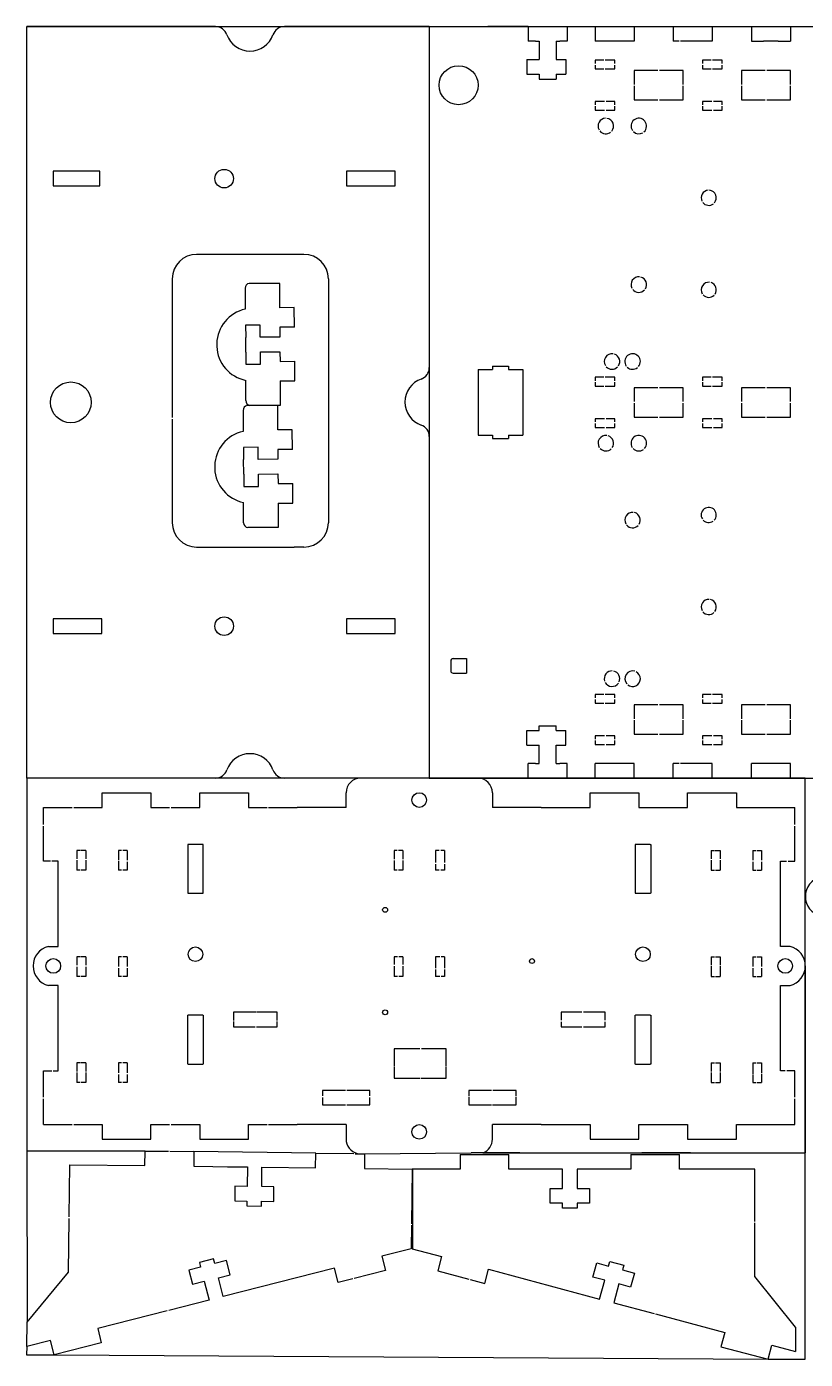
# Model space of a CAD drawing. Header units: centimetres. Extents: x 2205.7 to 2236.7, y 1451.5 to 1478.8.
# Drawn here: x 2205.66 to 2221.62, y 1451.47 to 1478.79 of the extents above; entities that cross this region are included whole.
import ezdxf

# ---------------------------------------------------------------- set-up
doc = ezdxf.new("R2010")
doc.units = ezdxf.units.CM

msp = doc.modelspace()

# ---------------------------------------------------------------- linework, layer by layer
for p, q in [((2209.534, 1478.786), (2205.666, 1478.786)), ((2205.666, 1477.771), (2205.666, 1478.786)), ((2213.916, 1478.786), (2210.948, 1478.786)), ((2215.942, 1478.786), (2215.116, 1478.786)), ((2215.942, 1478.786), (2215.942, 1478.486)), ((2216.742, 1478.786), (2216.742, 1478.486)), ((2216.092, 1478.486), (2216.167, 1478.486)), ((2216.516, 1478.486), (2216.592, 1478.486)), ((2221.066, 1478.486), (2220.766, 1478.486)), ((2210.851, 1473.524), (2210.226, 1473.524)), ((2210.851, 1473.024), (2210.851, 1473.524)), ((2210.14, 1473.425), (2210.14, 1472.993)), ((2213.916, 1472.968), (2213.916, 1471.798)), ((2210.153, 1471.123), (2210.153, 1471.537)), ((2210.863, 1471.524), (2210.863, 1471.024)), ((2210.099, 1470.921), (2210.099, 1470.489)), ((2210.809, 1471.02), (2210.185, 1471.02)), ((2210.863, 1471.024), (2210.239, 1471.024)), ((2210.809, 1470.52), (2210.809, 1471.02)), ((2205.666, 1464.795), (2205.666, 1470.753)), ((2210.111, 1468.618), (2210.111, 1469.033)), ((2210.821, 1469.02), (2210.821, 1468.52)), ((2210.821, 1468.52), (2210.197, 1468.52)), ((2215.942, 1463.386), (2215.942, 1463.686)), ((2216.092, 1463.686), (2216.167, 1463.686)), ((2216.516, 1463.686), (2216.592, 1463.686)), ((2216.742, 1463.386), (2216.742, 1463.686)), ((2221.316, 1463.686), (2220.516, 1463.686)), ((2209.534, 1463.386), (2205.666, 1463.386)), ((2212.51, 1463.386), (2205.666, 1463.386)), ((2205.666, 1463.386), (2205.666, 1455.743)), ((2213.916, 1463.386), (2210.948, 1463.386)), ((2213.916, 1463.386), (2223.516, 1463.386)), ((2221.622, 1463.386), (2214.91, 1463.386)), ((2221.622, 1460.96), (2221.622, 1463.386)), ((2221.622, 1463.386), (2222.135, 1463.386)), ((2221.622, 1459.536), (2221.622, 1463.386)), ((2212.21, 1462.786), (2211.21, 1462.786)), ((2216.21, 1462.786), (2215.21, 1462.786)), ((2221.622, 1452.586), (2221.622, 1460.96)), ((2206.11, 1459.936), (2206.31, 1459.936)), ((2221.622, 1459.536), (2221.622, 1455.708)), ((2212.21, 1456.286), (2211.21, 1456.286)), ((2216.21, 1456.286), (2215.21, 1456.286)), ((2208.091, 1455.743), (2205.666, 1455.743)), ((2205.666, 1455.743), (2205.673, 1452.235)), ((2211.59, 1455.699), (2209.091, 1455.731)), ((2212.59, 1455.686), (2214.772, 1455.708)), ((2214.546, 1455.673), (2215.546, 1455.673)), ((2215.772, 1455.708), (2214.772, 1455.708)), ((2215.023, 1455.708), (2221.622, 1455.708)), ((2218.046, 1455.673), (2219.046, 1455.673)), ((2219.272, 1455.708), (2218.272, 1455.708)), ((2221.622, 1451.474), (2221.622, 1455.708)), ((2209.477, 1455.426), (2209.777, 1455.422)), ((2209.777, 1455.422), (2210.187, 1455.417)), ((2210.487, 1455.413), (2211.587, 1455.399)), ((2213.576, 1453.736), (2213.576, 1455.371)), ((2216.646, 1455.373), (2215.546, 1455.373)), ((2217.356, 1455.373), (2216.946, 1455.373)), ((2217.656, 1455.373), (2217.356, 1455.373)), ((2205.666, 1451.735), (2205.664, 1451.568)), ((2205.664, 1451.568), (2206.225, 1451.568)), ((2206.225, 1451.568), (2220.858, 1451.474)), ((2220.858, 1451.474), (2221.428, 1451.474)), ((2221.428, 1451.474), (2221.622, 1451.474))]:
    msp.add_line(p, q)
at = {"color": 7, "linetype": 'Continuous', "lineweight": 25}
for p, q in [((2213.916, 1478.786), (2213.916, 1463.386)), ((2213.916, 1478.786), (2213.916, 1478.786)), ((2213.916, 1478.786), (2215.116, 1478.786)), ((2216.742, 1478.786), (2217.316, 1478.786)), ((2217.316, 1478.786), (2217.316, 1478.486)), ((2218.116, 1478.786), (2218.116, 1478.486)), ((2218.116, 1478.786), (2218.916, 1478.786)), ((2218.916, 1478.786), (2218.916, 1478.486)), ((2219.716, 1478.786), (2219.716, 1478.486)), ((2219.716, 1478.786), (2220.516, 1478.786)), ((2220.516, 1478.786), (2220.516, 1478.486)), ((2221.316, 1478.786), (2221.316, 1478.486)), ((2221.316, 1478.786), (2222.116, 1478.786)), ((2216.092, 1478.486), (2215.942, 1478.486)), ((2216.167, 1478.486), (2216.167, 1478.111)), ((2216.516, 1478.486), (2216.516, 1478.111)), ((2216.742, 1478.486), (2216.592, 1478.486)), ((2218.116, 1478.486), (2217.316, 1478.486)), ((2219.034, 1478.486), (2218.916, 1478.486)), ((2219.716, 1478.486), (2219.064, 1478.486)), ((2220.516, 1478.486), (2220.766, 1478.486)), ((2221.066, 1478.486), (2221.316, 1478.486)), ((2205.666, 1470.753), (2205.666, 1477.771)), ((2205.666, 1463.386), (2205.666, 1464.795)), ((2216.167, 1463.686), (2216.167, 1464.061)), ((2216.516, 1463.686), (2216.516, 1464.061)), ((2216.092, 1463.686), (2215.942, 1463.686)), ((2216.742, 1463.686), (2216.592, 1463.686)), ((2218.116, 1463.686), (2217.316, 1463.686)), ((2217.316, 1463.386), (2217.316, 1463.686)), ((2218.116, 1463.386), (2218.116, 1463.686)), ((2219.034, 1463.686), (2218.916, 1463.686)), ((2218.916, 1463.386), (2218.916, 1463.686)), ((2219.716, 1463.686), (2219.064, 1463.686)), ((2219.716, 1463.386), (2219.716, 1463.686)), ((2220.516, 1463.386), (2220.516, 1463.686)), ((2221.316, 1463.386), (2221.316, 1463.686)), ((2214.91, 1463.386), (2212.51, 1463.386)), ((2207.21, 1462.786), (2207.21, 1463.086)), ((2207.21, 1463.086), (2208.21, 1463.086)), ((2208.21, 1463.086), (2208.21, 1462.786)), ((2209.21, 1462.786), (2209.21, 1463.086)), ((2209.21, 1463.086), (2210.21, 1463.086)), ((2210.21, 1463.086), (2210.21, 1462.786)), ((2212.21, 1462.786), (2212.21, 1463.086)), ((2215.21, 1463.086), (2215.21, 1462.786)), ((2217.21, 1462.786), (2217.21, 1463.086)), ((2217.21, 1463.086), (2218.21, 1463.086)), ((2218.21, 1463.086), (2218.21, 1462.786)), ((2219.21, 1462.786), (2219.21, 1463.086)), ((2219.21, 1463.086), (2220.21, 1463.086)), ((2220.21, 1463.086), (2220.21, 1462.786)), ((2206.01, 1462.432), (2206.01, 1462.786)), ((2206.01, 1462.786), (2206.598, 1462.786)), ((2206.628, 1462.786), (2207.21, 1462.786)), ((2208.21, 1462.786), (2208.593, 1462.786)), ((2208.623, 1462.786), (2209.21, 1462.786)), ((2210.21, 1462.786), (2210.593, 1462.786)), ((2210.623, 1462.786), (2211.21, 1462.786)), ((2216.21, 1462.786), (2217.21, 1462.786)), ((2218.21, 1462.786), (2219.21, 1462.786)), ((2220.21, 1462.786), (2221.41, 1462.786)), ((2221.41, 1462.432), (2221.41, 1462.786)), ((2206.01, 1461.686), (2206.01, 1462.402)), ((2221.41, 1461.686), (2221.41, 1462.402)), ((2206.152, 1461.686), (2206.01, 1461.686)), ((2206.31, 1461.686), (2206.182, 1461.686)), ((2206.31, 1460.586), (2206.31, 1461.686)), ((2221.11, 1460.586), (2221.11, 1461.686)), ((2221.11, 1461.686), (2221.238, 1461.686)), ((2221.268, 1461.686), (2221.41, 1461.686)), ((2206.31, 1459.936), (2206.31, 1460.736)), ((2221.11, 1459.936), (2221.11, 1460.736)), ((2221.31, 1459.936), (2221.11, 1459.936)), ((2206.31, 1459.136), (2206.11, 1459.136)), ((2206.31, 1458.336), (2206.31, 1459.136)), ((2221.11, 1459.136), (2221.31, 1459.136)), ((2221.11, 1458.336), (2221.11, 1459.136)), ((2206.31, 1457.386), (2206.31, 1458.486)), ((2221.11, 1457.386), (2221.11, 1458.486)), ((2206.01, 1456.844), (2206.01, 1457.386)), ((2206.01, 1457.386), (2206.177, 1457.386)), ((2206.207, 1457.386), (2206.31, 1457.386)), ((2221.212, 1457.386), (2221.11, 1457.386)), ((2221.41, 1457.386), (2221.242, 1457.386)), ((2221.41, 1456.844), (2221.41, 1457.386)), ((2206.01, 1456.286), (2206.01, 1456.815)), ((2221.41, 1456.286), (2221.41, 1456.815)), ((2206.01, 1456.286), (2206.598, 1456.286)), ((2206.628, 1456.286), (2207.21, 1456.286)), ((2207.21, 1456.286), (2207.21, 1455.986)), ((2208.21, 1455.986), (2208.21, 1456.286)), ((2208.21, 1456.286), (2208.593, 1456.286)), ((2208.623, 1456.286), (2209.21, 1456.286)), ((2209.21, 1456.286), (2209.21, 1455.986)), ((2210.21, 1455.986), (2210.21, 1456.286)), ((2210.21, 1456.286), (2210.593, 1456.286)), ((2210.623, 1456.286), (2211.21, 1456.286)), ((2212.21, 1456.286), (2212.21, 1455.986)), ((2215.21, 1455.986), (2215.21, 1456.286)), ((2216.21, 1456.286), (2217.21, 1456.286)), ((2217.21, 1456.286), (2217.21, 1455.986)), ((2218.21, 1456.286), (2219.21, 1456.286)), ((2218.21, 1455.986), (2218.21, 1456.286)), ((2219.21, 1456.286), (2219.21, 1455.986)), ((2220.21, 1455.986), (2220.21, 1456.286)), ((2220.21, 1456.286), (2221.41, 1456.286)), ((2207.21, 1455.986), (2208.21, 1455.986)), ((2208.087, 1455.444), (2208.091, 1455.743)), ((2208.091, 1455.743), (2208.571, 1455.737)), ((2209.21, 1455.986), (2210.21, 1455.986)), ((2217.21, 1455.986), (2218.21, 1455.986)), ((2219.21, 1455.986), (2220.21, 1455.986)), ((2208.598, 1455.737), (2209.091, 1455.731)), ((2209.091, 1455.731), (2209.087, 1455.431)), ((2211.587, 1455.399), (2211.59, 1455.699)), ((2211.59, 1455.699), (2212.368, 1455.689)), ((2212.395, 1455.688), (2212.59, 1455.686)), ((2212.59, 1455.686), (2212.587, 1455.386)), ((2214.546, 1455.673), (2214.546, 1455.373)), ((2215.546, 1455.373), (2215.546, 1455.673)), ((2218.046, 1455.673), (2218.046, 1455.373)), ((2219.046, 1455.373), (2219.046, 1455.673)), ((2206.533, 1454.392), (2206.547, 1455.463)), ((2206.547, 1455.463), (2208.087, 1455.444)), ((2209.087, 1455.431), (2209.477, 1455.426)), ((2210.187, 1455.417), (2210.182, 1455.017)), ((2210.482, 1455.013), (2210.487, 1455.413)), ((2212.587, 1455.386), (2213.566, 1455.373)), ((2213.566, 1455.373), (2213.552, 1454.254)), ((2213.566, 1455.373), (2213.552, 1454.254)), ((2214.546, 1455.373), (2213.566, 1455.373)), ((2216.646, 1454.973), (2216.646, 1455.373)), ((2216.946, 1455.373), (2216.946, 1454.973)), ((2218.046, 1455.373), (2217.656, 1455.373)), ((2220.586, 1455.373), (2219.046, 1455.373)), ((2220.586, 1454.302), (2220.586, 1455.373)), ((2209.932, 1455.02), (2209.928, 1454.72)), ((2210.182, 1455.017), (2209.932, 1455.02)), ((2210.732, 1455.01), (2210.482, 1455.013)), ((2210.728, 1454.71), (2210.732, 1455.01)), ((2216.396, 1454.973), (2216.646, 1454.973)), ((2216.396, 1454.673), (2216.396, 1454.973)), ((2216.946, 1454.973), (2217.196, 1454.973)), ((2217.196, 1454.973), (2217.196, 1454.673)), ((2209.928, 1454.72), (2210.178, 1454.717)), ((2210.178, 1454.717), (2210.176, 1454.617)), ((2210.476, 1454.613), (2210.478, 1454.713)), ((2210.478, 1454.713), (2210.728, 1454.71)), ((2216.646, 1454.673), (2216.396, 1454.673)), ((2216.646, 1454.573), (2216.646, 1454.673)), ((2216.946, 1454.673), (2216.946, 1454.573)), ((2217.196, 1454.673), (2216.946, 1454.673)), ((2210.176, 1454.617), (2210.476, 1454.613)), ((2216.946, 1454.573), (2216.646, 1454.573)), ((2206.519, 1453.263), (2206.533, 1454.363)), ((2213.552, 1454.226), (2213.545, 1453.738)), ((2213.552, 1454.226), (2213.545, 1453.738)), ((2220.586, 1453.173), (2220.586, 1454.273)), ((2213.545, 1453.738), (2212.944, 1453.585)), ((2212.944, 1453.585), (2213.018, 1453.295)), ((2213.566, 1453.738), (2214.166, 1453.578)), ((2214.166, 1453.578), (2214.088, 1453.288)), ((2209.23, 1453.363), (2208.987, 1453.302)), ((2208.987, 1453.302), (2209.061, 1453.011)), ((2209.496, 1453.534), (2209.205, 1453.46)), ((2209.205, 1453.46), (2209.23, 1453.363)), ((2209.52, 1453.437), (2209.496, 1453.534)), ((2209.763, 1453.499), (2209.52, 1453.437)), ((2211.975, 1453.339), (2209.693, 1452.759)), ((2209.837, 1453.208), (2209.763, 1453.499)), ((2212.049, 1453.048), (2211.975, 1453.339)), ((2213.018, 1453.295), (2212.377, 1453.132)), ((2214.088, 1453.288), (2214.727, 1453.117)), ((2215.054, 1453.029), (2215.132, 1453.319)), ((2215.132, 1453.319), (2217.406, 1452.709)), ((2217.268, 1453.16), (2217.346, 1453.45)), ((2217.346, 1453.45), (2217.587, 1453.385)), ((2217.587, 1453.385), (2217.613, 1453.482)), ((2217.613, 1453.482), (2217.903, 1453.404)), ((2217.903, 1453.404), (2217.877, 1453.308)), ((2217.877, 1453.308), (2218.119, 1453.243)), ((2205.673, 1452.235), (2206.519, 1453.263)), ((2209.061, 1453.011), (2209.304, 1453.073)), ((2209.304, 1453.073), (2209.402, 1452.685)), ((2209.594, 1453.147), (2209.837, 1453.208)), ((2209.693, 1452.759), (2209.594, 1453.147)), ((2212.348, 1453.124), (2212.049, 1453.048)), ((2214.756, 1453.109), (2215.054, 1453.029)), ((2217.51, 1453.096), (2217.268, 1453.16)), ((2217.406, 1452.709), (2217.51, 1453.096)), ((2217.799, 1453.018), (2217.696, 1452.632)), ((2218.041, 1452.953), (2217.799, 1453.018)), ((2218.119, 1453.243), (2218.041, 1452.953)), ((2221.419, 1452.134), (2220.586, 1453.173)), ((2208.545, 1452.467), (2207.12, 1452.105)), ((2209.402, 1452.685), (2208.575, 1452.475)), ((2217.696, 1452.632), (2218.521, 1452.411)), ((2205.666, 1451.735), (2205.673, 1452.235)), ((2218.55, 1452.403), (2219.97, 1452.022)), ((2207.12, 1452.105), (2207.194, 1451.814)), ((2219.97, 1452.022), (2219.892, 1451.732)), ((2221.428, 1451.632), (2221.428, 1452.132)), ((2206.151, 1451.858), (2205.666, 1451.735)), ((2206.225, 1451.568), (2206.151, 1451.858)), ((2207.194, 1451.814), (2206.225, 1451.568)), ((2219.892, 1451.732), (2220.858, 1451.474)), ((2220.858, 1451.474), (2220.936, 1451.763)), ((2220.936, 1451.763), (2221.419, 1451.634))]:
    msp.add_line(p, q, dxfattribs=at)
at = {"color": 1, "linetype": 'Continuous', "lineweight": 25}
for p, q in [((2215.917, 1478.111), (2216.167, 1478.111)), ((2215.917, 1478.111), (2215.917, 1477.811)), ((2216.516, 1478.111), (2216.717, 1478.111)), ((2216.717, 1478.111), (2216.717, 1477.811)), ((2217.492, 1478.101), (2217.316, 1478.101)), ((2217.316, 1478.101), (2217.316, 1478.028)), ((2217.316, 1477.998), (2217.316, 1477.921)), ((2217.316, 1477.921), (2217.492, 1477.921)), ((2217.716, 1478.101), (2217.522, 1478.101)), ((2217.522, 1477.921), (2217.716, 1477.921)), ((2217.716, 1478.028), (2217.716, 1478.101)), ((2217.716, 1477.921), (2217.716, 1477.998)), ((2218.601, 1477.886), (2218.116, 1477.886)), ((2218.116, 1477.886), (2218.116, 1477.601)), ((2219.116, 1477.886), (2218.631, 1477.886)), ((2219.116, 1477.601), (2219.116, 1477.886)), ((2219.692, 1478.101), (2219.516, 1478.101)), ((2219.516, 1478.101), (2219.516, 1478.028)), ((2219.516, 1477.998), (2219.516, 1477.921)), ((2219.516, 1477.921), (2219.692, 1477.921)), ((2219.916, 1478.101), (2219.722, 1478.101)), ((2219.722, 1477.921), (2219.916, 1477.921)), ((2219.916, 1478.028), (2219.916, 1478.101)), ((2219.916, 1477.921), (2219.916, 1477.998)), ((2220.801, 1477.886), (2220.316, 1477.886)), ((2220.316, 1477.886), (2220.316, 1477.601)), ((2221.316, 1477.886), (2220.831, 1477.886)), ((2221.316, 1477.601), (2221.316, 1477.886)), ((2215.917, 1477.811), (2216.167, 1477.811)), ((2216.167, 1477.811), (2216.167, 1477.713)), ((2216.167, 1477.713), (2216.516, 1477.713)), ((2216.516, 1477.811), (2216.516, 1477.713)), ((2216.516, 1477.811), (2216.717, 1477.811)), ((2218.116, 1477.571), (2218.116, 1477.286)), ((2219.116, 1477.286), (2219.116, 1477.571)), ((2220.316, 1477.571), (2220.316, 1477.286)), ((2221.316, 1477.286), (2221.316, 1477.571)), ((2217.316, 1477.251), (2217.316, 1477.185)), ((2217.508, 1477.251), (2217.316, 1477.251)), ((2217.316, 1477.155), (2217.316, 1477.071)), ((2217.316, 1477.071), (2217.508, 1477.071)), ((2217.716, 1477.251), (2217.538, 1477.251)), ((2217.538, 1477.071), (2217.716, 1477.071)), ((2217.716, 1477.185), (2217.716, 1477.251)), ((2217.716, 1477.071), (2217.716, 1477.155)), ((2218.116, 1477.286), (2218.601, 1477.286)), ((2218.631, 1477.286), (2219.116, 1477.286)), ((2219.516, 1477.251), (2219.516, 1477.185)), ((2219.708, 1477.251), (2219.516, 1477.251)), ((2219.516, 1477.155), (2219.516, 1477.071)), ((2219.516, 1477.071), (2219.708, 1477.071)), ((2219.916, 1477.251), (2219.738, 1477.251)), ((2219.738, 1477.071), (2219.916, 1477.071)), ((2219.916, 1477.185), (2219.916, 1477.251)), ((2219.916, 1477.071), (2219.916, 1477.155)), ((2220.316, 1477.286), (2220.801, 1477.286)), ((2220.831, 1477.286), (2221.316, 1477.286)), ((2207.166, 1475.821), (2206.208, 1475.821)), ((2206.208, 1475.821), (2206.208, 1475.521)), ((2207.166, 1475.521), (2207.166, 1475.821)), ((2213.217, 1475.821), (2212.217, 1475.821)), ((2212.217, 1475.821), (2212.217, 1475.521)), ((2213.217, 1475.521), (2213.217, 1475.821)), ((2206.208, 1475.521), (2207.166, 1475.521)), ((2212.217, 1475.521), (2213.217, 1475.521)), ((2211.147, 1474.119), (2209.147, 1474.119)), ((2208.647, 1473.619), (2208.647, 1470.775)), ((2210.14, 1472.993), (2210.082, 1472.98)), ((2211.146, 1473.027), (2210.851, 1473.024)), ((2211.151, 1472.627), (2211.146, 1473.027)), ((2210.45, 1472.669), (2210.15, 1472.666)), ((2210.15, 1472.666), (2210.153, 1472.416)), ((2210.453, 1472.419), (2210.45, 1472.669)), ((2210.853, 1472.424), (2210.453, 1472.419)), ((2211.151, 1472.627), (2210.851, 1472.624)), ((2210.851, 1472.624), (2210.853, 1472.424)), ((2210.156, 1472.116), (2210.159, 1471.866)), ((2210.159, 1471.866), (2210.459, 1471.869)), ((2210.456, 1472.119), (2210.856, 1472.124)), ((2210.459, 1471.869), (2210.456, 1472.119)), ((2210.856, 1472.124), (2210.859, 1471.924)), ((2210.859, 1471.924), (2211.159, 1471.927)), ((2211.163, 1471.527), (2211.159, 1471.927)), ((2214.916, 1471.761), (2214.916, 1470.411)), ((2214.916, 1471.761), (2215.211, 1471.761)), ((2215.211, 1471.826), (2215.541, 1471.826)), ((2215.211, 1471.826), (2215.211, 1471.761)), ((2215.541, 1471.826), (2215.541, 1471.761)), ((2215.541, 1471.761), (2215.836, 1471.761)), ((2215.836, 1471.761), (2215.836, 1470.411)), ((2217.492, 1471.601), (2217.316, 1471.601)), ((2217.316, 1471.601), (2217.316, 1471.528)), ((2217.716, 1471.601), (2217.522, 1471.601)), ((2217.716, 1471.528), (2217.716, 1471.601)), ((2219.692, 1471.601), (2219.516, 1471.601)), ((2219.516, 1471.601), (2219.516, 1471.528)), ((2219.916, 1471.601), (2219.722, 1471.601)), ((2219.916, 1471.528), (2219.916, 1471.601)), ((2210.863, 1471.524), (2211.163, 1471.527)), ((2217.316, 1471.498), (2217.316, 1471.421)), ((2217.316, 1471.421), (2217.492, 1471.421)), ((2217.522, 1471.421), (2217.716, 1471.421)), ((2217.716, 1471.421), (2217.716, 1471.498)), ((2218.601, 1471.386), (2218.116, 1471.386)), ((2218.116, 1471.386), (2218.116, 1471.101)), ((2219.116, 1471.386), (2218.631, 1471.386)), ((2219.116, 1471.101), (2219.116, 1471.386)), ((2219.516, 1471.498), (2219.516, 1471.421)), ((2219.516, 1471.421), (2219.692, 1471.421)), ((2219.722, 1471.421), (2219.916, 1471.421)), ((2219.916, 1471.421), (2219.916, 1471.498)), ((2220.801, 1471.386), (2220.316, 1471.386)), ((2220.316, 1471.386), (2220.316, 1471.101)), ((2221.316, 1471.386), (2220.831, 1471.386)), ((2221.316, 1471.101), (2221.316, 1471.386)), ((2218.116, 1471.071), (2218.116, 1470.786)), ((2219.116, 1470.786), (2219.116, 1471.071)), ((2220.316, 1471.071), (2220.316, 1470.786)), ((2221.316, 1470.786), (2221.316, 1471.071)), ((2218.116, 1470.786), (2218.601, 1470.786)), ((2218.631, 1470.786), (2219.116, 1470.786)), ((2220.316, 1470.786), (2220.801, 1470.786)), ((2220.831, 1470.786), (2221.316, 1470.786)), ((2208.647, 1470.745), (2208.647, 1468.619)), ((2210.099, 1470.489), (2210.04, 1470.475)), ((2211.104, 1470.523), (2210.809, 1470.52)), ((2211.109, 1470.123), (2211.104, 1470.523)), ((2217.316, 1470.751), (2217.316, 1470.685)), ((2217.508, 1470.751), (2217.316, 1470.751)), ((2217.316, 1470.655), (2217.316, 1470.571)), ((2217.316, 1470.571), (2217.508, 1470.571)), ((2217.716, 1470.751), (2217.538, 1470.751)), ((2217.538, 1470.571), (2217.716, 1470.571)), ((2217.716, 1470.685), (2217.716, 1470.751)), ((2217.716, 1470.571), (2217.716, 1470.655)), ((2219.516, 1470.751), (2219.516, 1470.685)), ((2219.708, 1470.751), (2219.516, 1470.751)), ((2219.516, 1470.655), (2219.516, 1470.571)), ((2219.516, 1470.571), (2219.708, 1470.571)), ((2219.916, 1470.751), (2219.738, 1470.751)), ((2219.738, 1470.571), (2219.916, 1470.571)), ((2219.916, 1470.685), (2219.916, 1470.751)), ((2219.916, 1470.571), (2219.916, 1470.655)), ((2214.916, 1470.411), (2215.211, 1470.411)), ((2215.211, 1470.411), (2215.211, 1470.346)), ((2215.211, 1470.346), (2215.541, 1470.346)), ((2215.541, 1470.411), (2215.541, 1470.346)), ((2215.541, 1470.411), (2215.836, 1470.411)), ((2210.408, 1470.165), (2210.108, 1470.162)), ((2210.108, 1470.162), (2210.111, 1469.912)), ((2210.411, 1469.915), (2210.408, 1470.165)), ((2211.109, 1470.123), (2210.809, 1470.12)), ((2210.809, 1470.12), (2210.811, 1469.92)), ((2210.811, 1469.92), (2210.411, 1469.915)), ((2210.115, 1469.612), (2210.118, 1469.362)), ((2210.415, 1469.615), (2210.815, 1469.62)), ((2210.418, 1469.365), (2210.415, 1469.615)), ((2210.815, 1469.62), (2210.817, 1469.42)), ((2210.817, 1469.42), (2211.117, 1469.423)), ((2211.121, 1469.023), (2211.117, 1469.423)), ((2210.118, 1469.362), (2210.418, 1469.365)), ((2210.821, 1469.02), (2211.121, 1469.023)), ((2209.147, 1468.119), (2211.147, 1468.119)), ((2207.208, 1466.65), (2206.208, 1466.65)), ((2206.208, 1466.65), (2206.208, 1466.35)), ((2207.208, 1466.35), (2207.208, 1466.65)), ((2213.217, 1466.65), (2212.217, 1466.65)), ((2212.217, 1466.65), (2212.217, 1466.35)), ((2213.217, 1466.35), (2213.217, 1466.65)), ((2206.208, 1466.35), (2207.208, 1466.35)), ((2212.217, 1466.35), (2213.217, 1466.35)), ((2214.356, 1465.786), (2214.356, 1465.586)), ((2214.406, 1465.836), (2214.676, 1465.836)), ((2214.676, 1465.836), (2214.676, 1465.536)), ((2214.406, 1465.536), (2214.676, 1465.536)), ((2217.492, 1465.101), (2217.316, 1465.101)), ((2217.316, 1465.101), (2217.316, 1465.028)), ((2217.716, 1465.101), (2217.522, 1465.101)), ((2217.716, 1465.028), (2217.716, 1465.101)), ((2219.692, 1465.101), (2219.516, 1465.101)), ((2219.516, 1465.101), (2219.516, 1465.028)), ((2219.916, 1465.101), (2219.722, 1465.101)), ((2219.916, 1465.028), (2219.916, 1465.101)), ((2217.316, 1464.998), (2217.316, 1464.921)), ((2217.316, 1464.921), (2217.492, 1464.921)), ((2217.522, 1464.921), (2217.716, 1464.921)), ((2217.716, 1464.921), (2217.716, 1464.998)), ((2218.601, 1464.886), (2218.116, 1464.886)), ((2218.116, 1464.886), (2218.116, 1464.601)), ((2219.116, 1464.886), (2218.631, 1464.886)), ((2219.116, 1464.601), (2219.116, 1464.886)), ((2219.516, 1464.998), (2219.516, 1464.921)), ((2219.516, 1464.921), (2219.692, 1464.921)), ((2219.722, 1464.921), (2219.916, 1464.921)), ((2219.916, 1464.921), (2219.916, 1464.998)), ((2220.801, 1464.886), (2220.316, 1464.886)), ((2220.316, 1464.886), (2220.316, 1464.601)), ((2221.316, 1464.886), (2220.831, 1464.886)), ((2221.316, 1464.601), (2221.316, 1464.886)), ((2218.116, 1464.571), (2218.116, 1464.286)), ((2219.116, 1464.286), (2219.116, 1464.571)), ((2220.316, 1464.571), (2220.316, 1464.286)), ((2221.316, 1464.286), (2221.316, 1464.571)), ((2215.917, 1464.061), (2215.917, 1464.361)), ((2215.917, 1464.361), (2216.167, 1464.361)), ((2216.167, 1464.361), (2216.167, 1464.459)), ((2216.167, 1464.459), (2216.516, 1464.459)), ((2216.516, 1464.361), (2216.516, 1464.459)), ((2216.516, 1464.361), (2216.717, 1464.361)), ((2216.717, 1464.061), (2216.717, 1464.361)), ((2217.316, 1464.251), (2217.316, 1464.185)), ((2217.508, 1464.251), (2217.316, 1464.251)), ((2217.716, 1464.251), (2217.538, 1464.251)), ((2217.716, 1464.185), (2217.716, 1464.251)), ((2218.116, 1464.286), (2218.601, 1464.286)), ((2218.631, 1464.286), (2219.116, 1464.286)), ((2219.516, 1464.251), (2219.516, 1464.185)), ((2219.708, 1464.251), (2219.516, 1464.251)), ((2219.916, 1464.251), (2219.738, 1464.251)), ((2219.916, 1464.185), (2219.916, 1464.251)), ((2220.316, 1464.286), (2220.801, 1464.286)), ((2220.831, 1464.286), (2221.316, 1464.286)), ((2215.917, 1464.061), (2216.167, 1464.061)), ((2216.516, 1464.061), (2216.717, 1464.061)), ((2217.316, 1464.155), (2217.316, 1464.071)), ((2217.316, 1464.071), (2217.508, 1464.071)), ((2217.538, 1464.071), (2217.716, 1464.071)), ((2217.716, 1464.071), (2217.716, 1464.155)), ((2219.516, 1464.155), (2219.516, 1464.071)), ((2219.516, 1464.071), (2219.708, 1464.071)), ((2219.738, 1464.071), (2219.916, 1464.071)), ((2219.916, 1464.071), (2219.916, 1464.155)), ((2209.275, 1462.026), (2208.975, 1462.026)), ((2218.445, 1462.026), (2218.145, 1462.026)), ((2206.695, 1461.899), (2206.695, 1461.731)), ((2206.759, 1461.899), (2206.695, 1461.899)), ((2206.875, 1461.899), (2206.777, 1461.899)), ((2206.875, 1461.899), (2206.875, 1461.731)), ((2207.545, 1461.899), (2207.545, 1461.703)), ((2207.608, 1461.899), (2207.545, 1461.899)), ((2207.725, 1461.899), (2207.638, 1461.899)), ((2207.725, 1461.899), (2207.725, 1461.703)), ((2213.195, 1461.899), (2213.195, 1461.727)), ((2213.254, 1461.899), (2213.195, 1461.899)), ((2213.375, 1461.899), (2213.284, 1461.899)), ((2213.375, 1461.899), (2213.375, 1461.727)), ((2214.045, 1461.899), (2214.045, 1461.655)), ((2214.12, 1461.899), (2214.045, 1461.899)), ((2214.225, 1461.899), (2214.15, 1461.899)), ((2214.225, 1461.899), (2214.225, 1461.655)), ((2219.695, 1461.899), (2219.759, 1461.899)), ((2219.695, 1461.899), (2219.695, 1461.731)), ((2219.777, 1461.899), (2219.875, 1461.899)), ((2219.875, 1461.899), (2219.875, 1461.731)), ((2220.545, 1461.899), (2220.612, 1461.899)), ((2220.545, 1461.899), (2220.545, 1461.703)), ((2220.633, 1461.899), (2220.725, 1461.899)), ((2220.725, 1461.899), (2220.725, 1461.703)), ((2206.695, 1461.701), (2206.695, 1461.499)), ((2206.758, 1461.499), (2206.695, 1461.499)), ((2206.875, 1461.499), (2206.779, 1461.499)), ((2206.875, 1461.701), (2206.875, 1461.499)), ((2207.545, 1461.684), (2207.545, 1461.499)), ((2207.608, 1461.499), (2207.545, 1461.499)), ((2207.725, 1461.499), (2207.638, 1461.499)), ((2207.725, 1461.673), (2207.725, 1461.499)), ((2213.195, 1461.697), (2213.195, 1461.499)), ((2213.254, 1461.499), (2213.195, 1461.499)), ((2213.375, 1461.499), (2213.284, 1461.499)), ((2213.375, 1461.697), (2213.375, 1461.499)), ((2214.045, 1461.625), (2214.045, 1461.499)), ((2214.12, 1461.499), (2214.045, 1461.499)), ((2214.225, 1461.499), (2214.15, 1461.499)), ((2214.225, 1461.625), (2214.225, 1461.499)), ((2219.695, 1461.701), (2219.695, 1461.499)), ((2219.695, 1461.499), (2219.758, 1461.499)), ((2219.779, 1461.499), (2219.875, 1461.499)), ((2219.875, 1461.701), (2219.875, 1461.499)), ((2220.545, 1461.673), (2220.545, 1461.499)), ((2220.545, 1461.499), (2220.613, 1461.499)), ((2220.632, 1461.499), (2220.725, 1461.499)), ((2220.725, 1461.673), (2220.725, 1461.499)), ((2208.975, 1461.026), (2209.275, 1461.026)), ((2218.145, 1461.026), (2218.445, 1461.026)), ((2206.695, 1459.723), (2206.695, 1459.551)), ((2206.759, 1459.723), (2206.695, 1459.723)), ((2206.875, 1459.723), (2206.778, 1459.723)), ((2206.875, 1459.723), (2206.875, 1459.551)), ((2207.545, 1459.723), (2207.545, 1459.523)), ((2207.608, 1459.723), (2207.545, 1459.723)), ((2207.725, 1459.723), (2207.638, 1459.723)), ((2207.725, 1459.723), (2207.725, 1459.523)), ((2213.195, 1459.723), (2213.195, 1459.563)), ((2213.264, 1459.723), (2213.195, 1459.723)), ((2213.375, 1459.723), (2213.294, 1459.723)), ((2213.375, 1459.723), (2213.375, 1459.563)), ((2214.045, 1459.723), (2214.045, 1459.492)), ((2214.13, 1459.723), (2214.045, 1459.723)), ((2214.225, 1459.723), (2214.16, 1459.723)), ((2214.225, 1459.723), (2214.225, 1459.492)), ((2219.695, 1459.723), (2219.759, 1459.723)), ((2219.695, 1459.723), (2219.695, 1459.551)), ((2219.778, 1459.723), (2219.875, 1459.723)), ((2219.875, 1459.723), (2219.875, 1459.551)), ((2220.545, 1459.723), (2220.612, 1459.723)), ((2220.545, 1459.723), (2220.545, 1459.523)), ((2220.633, 1459.723), (2220.725, 1459.723)), ((2220.725, 1459.723), (2220.725, 1459.523)), ((2206.695, 1459.521), (2206.695, 1459.323)), ((2206.758, 1459.323), (2206.695, 1459.323)), ((2206.875, 1459.323), (2206.779, 1459.323)), ((2206.875, 1459.521), (2206.875, 1459.323)), ((2207.545, 1459.493), (2207.545, 1459.323)), ((2207.608, 1459.323), (2207.545, 1459.323)), ((2207.725, 1459.323), (2207.638, 1459.323)), ((2207.725, 1459.493), (2207.725, 1459.323)), ((2213.195, 1459.533), (2213.195, 1459.323)), ((2213.264, 1459.323), (2213.195, 1459.323)), ((2213.375, 1459.323), (2213.294, 1459.323)), ((2213.375, 1459.533), (2213.375, 1459.323)), ((2214.045, 1459.462), (2214.045, 1459.323)), ((2214.13, 1459.323), (2214.045, 1459.323)), ((2214.225, 1459.323), (2214.16, 1459.323)), ((2214.225, 1459.462), (2214.225, 1459.323)), ((2219.695, 1459.532), (2219.695, 1459.323)), ((2219.695, 1459.323), (2219.758, 1459.323)), ((2219.779, 1459.323), (2219.875, 1459.323)), ((2219.875, 1459.531), (2219.875, 1459.323)), ((2220.545, 1459.493), (2220.545, 1459.323)), ((2220.545, 1459.323), (2220.614, 1459.323)), ((2220.632, 1459.323), (2220.725, 1459.323)), ((2220.725, 1459.493), (2220.725, 1459.323)), ((2209.275, 1458.526), (2208.975, 1458.526)), ((2210.358, 1458.586), (2209.9, 1458.586)), ((2209.9, 1458.586), (2209.9, 1458.416)), ((2210.8, 1458.586), (2210.377, 1458.586)), ((2210.8, 1458.415), (2210.8, 1458.586)), ((2216.62, 1458.586), (2216.62, 1458.423)), ((2217.043, 1458.586), (2216.62, 1458.586)), ((2217.52, 1458.586), (2217.073, 1458.586)), ((2217.52, 1458.423), (2217.52, 1458.586)), ((2218.445, 1458.526), (2218.145, 1458.526)), ((2209.9, 1458.399), (2209.9, 1458.286)), ((2210.8, 1458.286), (2210.8, 1458.4)), ((2216.62, 1458.393), (2216.62, 1458.286)), ((2216.62, 1458.286), (2217.043, 1458.286)), ((2217.073, 1458.286), (2217.52, 1458.286)), ((2217.52, 1458.286), (2217.52, 1458.393)), ((2213.725, 1457.836), (2213.199, 1457.836)), ((2213.199, 1457.836), (2213.199, 1457.485)), ((2214.262, 1457.836), (2213.753, 1457.836)), ((2214.262, 1457.485), (2214.262, 1457.836)), ((2206.695, 1457.547), (2206.695, 1457.371)), ((2206.759, 1457.547), (2206.695, 1457.547)), ((2206.875, 1457.547), (2206.778, 1457.547)), ((2206.875, 1457.547), (2206.875, 1457.371)), ((2207.545, 1457.547), (2207.545, 1457.343)), ((2207.608, 1457.547), (2207.545, 1457.547)), ((2207.725, 1457.547), (2207.638, 1457.547)), ((2207.725, 1457.547), (2207.725, 1457.343)), ((2208.975, 1457.526), (2209.275, 1457.526)), ((2213.199, 1457.467), (2213.199, 1457.236)), ((2214.262, 1457.236), (2214.262, 1457.467)), ((2218.145, 1457.526), (2218.445, 1457.526)), ((2219.695, 1457.547), (2219.759, 1457.547)), ((2219.695, 1457.547), (2219.695, 1457.371)), ((2219.778, 1457.547), (2219.875, 1457.547)), ((2219.875, 1457.547), (2219.875, 1457.371)), ((2220.545, 1457.547), (2220.612, 1457.547)), ((2220.545, 1457.547), (2220.545, 1457.324)), ((2220.634, 1457.547), (2220.725, 1457.547)), ((2220.725, 1457.547), (2220.725, 1457.343)), ((2206.695, 1457.352), (2206.695, 1457.147)), ((2206.758, 1457.147), (2206.695, 1457.147)), ((2206.875, 1457.147), (2206.779, 1457.147)), ((2206.875, 1457.351), (2206.875, 1457.147)), ((2207.545, 1457.313), (2207.545, 1457.147)), ((2207.608, 1457.147), (2207.545, 1457.147)), ((2207.725, 1457.147), (2207.632, 1457.147)), ((2207.725, 1457.313), (2207.725, 1457.147)), ((2213.199, 1457.236), (2213.73, 1457.236)), ((2213.748, 1457.236), (2214.262, 1457.236)), ((2219.695, 1457.352), (2219.695, 1457.147)), ((2219.695, 1457.147), (2219.758, 1457.147)), ((2219.779, 1457.147), (2219.875, 1457.147)), ((2219.875, 1457.351), (2219.875, 1457.147)), ((2220.545, 1457.313), (2220.545, 1457.147)), ((2220.545, 1457.147), (2220.614, 1457.147)), ((2220.632, 1457.147), (2220.725, 1457.147)), ((2220.725, 1457.322), (2220.725, 1457.147)), ((2212.199, 1456.983), (2211.725, 1456.983)), ((2211.725, 1456.983), (2211.725, 1456.873)), ((2211.725, 1456.843), (2211.725, 1456.689)), ((2212.695, 1456.983), (2212.229, 1456.983)), ((2212.695, 1456.873), (2212.695, 1456.983)), ((2212.695, 1456.689), (2212.695, 1456.843)), ((2215.191, 1456.983), (2214.725, 1456.983)), ((2214.725, 1456.983), (2214.725, 1456.867)), ((2214.725, 1456.85), (2214.725, 1456.689)), ((2215.695, 1456.983), (2215.221, 1456.983)), ((2215.695, 1456.867), (2215.695, 1456.983)), ((2215.695, 1456.689), (2215.695, 1456.85)), ((2211.725, 1456.689), (2212.199, 1456.689)), ((2212.229, 1456.689), (2212.695, 1456.689)), ((2214.725, 1456.689), (2215.191, 1456.689)), ((2215.21, 1456.689), (2215.695, 1456.689))]:
    msp.add_line(p, q, dxfattribs=at)
at = {"color": 1}
for p, q in [((2211.347, 1474.119), (2211.147, 1474.119)), ((2211.847, 1473.619), (2211.847, 1468.619)), ((2210.156, 1472.116), (2210.153, 1472.416)), ((2210.115, 1469.612), (2210.111, 1469.912)), ((2211.347, 1468.119), (2211.147, 1468.119)), ((2208.975, 1462.026), (2208.965, 1462.026)), ((2208.965, 1462.026), (2208.965, 1461.026)), ((2209.285, 1462.026), (2209.275, 1462.026)), ((2209.285, 1461.026), (2209.285, 1462.026)), ((2218.145, 1462.026), (2218.135, 1462.026)), ((2218.135, 1462.026), (2218.135, 1461.026)), ((2218.445, 1462.026), (2218.455, 1462.026)), ((2218.455, 1462.026), (2218.455, 1461.026)), ((2208.965, 1461.026), (2208.975, 1461.026)), ((2209.275, 1461.026), (2209.285, 1461.026)), ((2218.135, 1461.026), (2218.14, 1461.026)), ((2218.14, 1461.026), (2218.145, 1461.026)), ((2218.445, 1461.026), (2218.45, 1461.026)), ((2218.455, 1461.026), (2218.45, 1461.026)), ((2208.975, 1458.526), (2208.965, 1458.526)), ((2208.965, 1457.526), (2208.965, 1458.526)), ((2209.275, 1458.526), (2209.285, 1458.526)), ((2209.285, 1458.526), (2209.285, 1457.526)), ((2218.135, 1457.526), (2218.135, 1458.526)), ((2218.135, 1458.526), (2218.145, 1458.526)), ((2218.445, 1458.526), (2218.455, 1458.526)), ((2218.455, 1458.526), (2218.455, 1457.526)), ((2209.9, 1458.286), (2210.347, 1458.286)), ((2210.377, 1458.286), (2210.8, 1458.286)), ((2208.975, 1457.526), (2208.965, 1457.526)), ((2209.285, 1457.526), (2209.275, 1457.526)), ((2218.145, 1457.526), (2218.135, 1457.526)), ((2218.455, 1457.526), (2218.445, 1457.526))]:
    msp.add_line(p, q, dxfattribs=at)
msp.add_lwpolyline([(2205.666, 1463.386), (2205.666, 1478.786), (2235.516, 1478.786)])
at = {"color": 1, "linetype": 'Continuous', "lineweight": 25}
for centre, radius in [((2214.516, 1477.586), 0.4), ((2209.712, 1475.671), 0.19), ((2206.57, 1471.086), 0.418), ((2209.712, 1466.5), 0.19), ((2213.71, 1462.936), 0.15), ((2209.123, 1459.776), 0.15), ((2218.295, 1459.776), 0.15), ((2206.21, 1459.536), 0.15), ((2221.21, 1459.536), 0.15), ((2213.71, 1456.136), 0.15)]:
    msp.add_circle(centre, radius, dxfattribs=at)
at = {"color": 1, "linetype": 'Continuous'}
for centre in [(2213.01, 1460.686), (2213.01, 1458.586)]:
    msp.add_circle(centre, 0.05, dxfattribs=at)
at = {"color": 1}
msp.add_circle((2216.02, 1459.636), 0.05, dxfattribs=at)
at = {"color": 7, "linetype": 'Continuous', "lineweight": 25}
for centre, radius, start, end in [((2209.532, 1478.536), 0.25, 19.4712, 89.7366), ((2210.947, 1478.536), 0.25, 90.3085, 160.5287), ((2210.24, 1478.786), 0.5, 199.4712, 340.5287), ((2213.666, 1471.799), 0.25, 289.4713, 359.6915), ((2213.666, 1470.385), 0.25, 0.2634, 70.5288), ((2210.24, 1463.386), 0.5, 19.4713, 160.5288), ((2209.533, 1463.636), 0.25, 270.2634, 340.5288), ((2210.947, 1463.636), 0.25, 199.4713, 269.6915), ((2212.51, 1463.086), 0.3, 90, 180), ((2214.91, 1463.086), 0.3, 0, 90), ((2206.11, 1459.536), 0.4, 90.0039, 90.0039), ((2206.11, 1459.536), 0.4, 270.0039, 270.0039), ((2212.51, 1455.986), 0.3, 180, 256.0526), ((2214.91, 1455.986), 0.3, 290.6782, 0)]:
    msp.add_arc(centre, radius, start, end, dxfattribs=at)
at = {"color": 1, "linetype": 'Continuous', "lineweight": 25}
for centre, radius, start, end in [((2217.533, 1476.749), 0.159, 91.9944, 209.1385), ((2217.533, 1476.749), 0.159, 319.6009, 81.5406), ((2218.209, 1476.749), 0.159, 311.885, 215.6262), ((2217.533, 1476.749), 0.159, 219.6061, 308.7515), ((2218.209, 1476.749), 0.159, 226.2571, 300.4728), ((2219.643, 1475.278), 0.155, 94.4418, 206.1671), ((2219.643, 1475.278), 0.155, 319.9083, 83.7501), ((2219.643, 1475.278), 0.155, 216.8612, 308.8054), ((2209.147, 1473.619), 0.5, 90, 180), ((2211.347, 1473.619), 0.5, 0, 90), ((2218.209, 1473.499), 0.159, 84.9224, 207.7883), ((2218.209, 1473.499), 0.159, 328.0722, 74.311), ((2219.643, 1473.393), 0.155, 83.3003, 211.2408), ((2219.643, 1473.393), 0.155, 326.0082, 72.3635), ((2218.209, 1473.499), 0.159, 218.2399, 317.5522), ((2219.643, 1473.393), 0.155, 222.0031, 315.1716), ((2210.305, 1472.267), 0.746, 107.3813, 258.2641), ((2217.66, 1471.923), 0.159, 82.4636, 212.2065), ((2217.66, 1471.923), 0.159, 326.0962, 71.7559), ((2218.082, 1471.923), 0.159, 319.3074, 215.6033), ((2217.66, 1471.923), 0.159, 222.7332, 315.523), ((2218.082, 1471.923), 0.159, 226.2333, 308.4415), ((2213.916, 1471.092), 0.5, 109.4713, 250.5288), ((2210.263, 1469.763), 0.746, 107.3813, 258.2641), ((2217.533, 1470.249), 0.159, 82.5725, 213.192), ((2217.533, 1470.249), 0.159, 325.0005, 71.8695), ((2218.209, 1470.249), 0.159, 317.8743, 213.29), ((2217.533, 1470.249), 0.159, 223.7444, 314.3919), ((2218.209, 1470.249), 0.159, 223.8452, 306.923), ((2219.643, 1468.778), 0.155, 316.2738, 211.9314), ((2209.147, 1468.619), 0.5, 180, 270), ((2211.347, 1468.619), 0.5, 270, 0), ((2218.082, 1468.673), 0.159, 85.2346, 208.2888), ((2218.082, 1468.673), 0.159, 327.2603, 74.6339), ((2219.643, 1468.778), 0.155, 222.7099, 304.9383), ((2218.082, 1468.673), 0.159, 218.7457, 316.72), ((2219.643, 1466.893), 0.155, 87.9057, 208.1605), ((2219.643, 1466.893), 0.155, 324.4922, 77.1232), ((2219.643, 1466.893), 0.155, 218.871, 313.6029), ((2214.406, 1465.786), 0.05, 90, 180), ((2214.406, 1465.586), 0.05, 180, 270), ((2217.66, 1465.423), 0.159, 87.603, 197.7042), ((2217.66, 1465.423), 0.159, 335.3964, 77.0716), ((2218.082, 1465.423), 0.159, 73.4296, 220.5779), ((2217.66, 1465.423), 0.159, 208.2208, 324.9592), ((2218.082, 1465.423), 0.159, 231.4373, 62.1536)]:
    msp.add_arc(centre, radius, start, end, dxfattribs=at)
for centre, radius, start, end in [((2210.24, 1473.425), 0.0999, 98.0141, 180), ((2210.253, 1471.123), 0.0999, 180, 261.9859), ((2210.199, 1470.921), 0.0999, 98.0141, 180), ((2210.211, 1468.618), 0.0999, 180, 261.9859), ((2222.035, 1460.96), 0.412, 104.0286, 255.9562), ((2206.21, 1459.536), 0.412, 104.0401, 255.9676), ((2221.21, 1459.536), 0.412, 284.0324, 75.9599)]:
    msp.add_arc(centre, radius, start, end)

doc.saveas('drawing.dxf')
